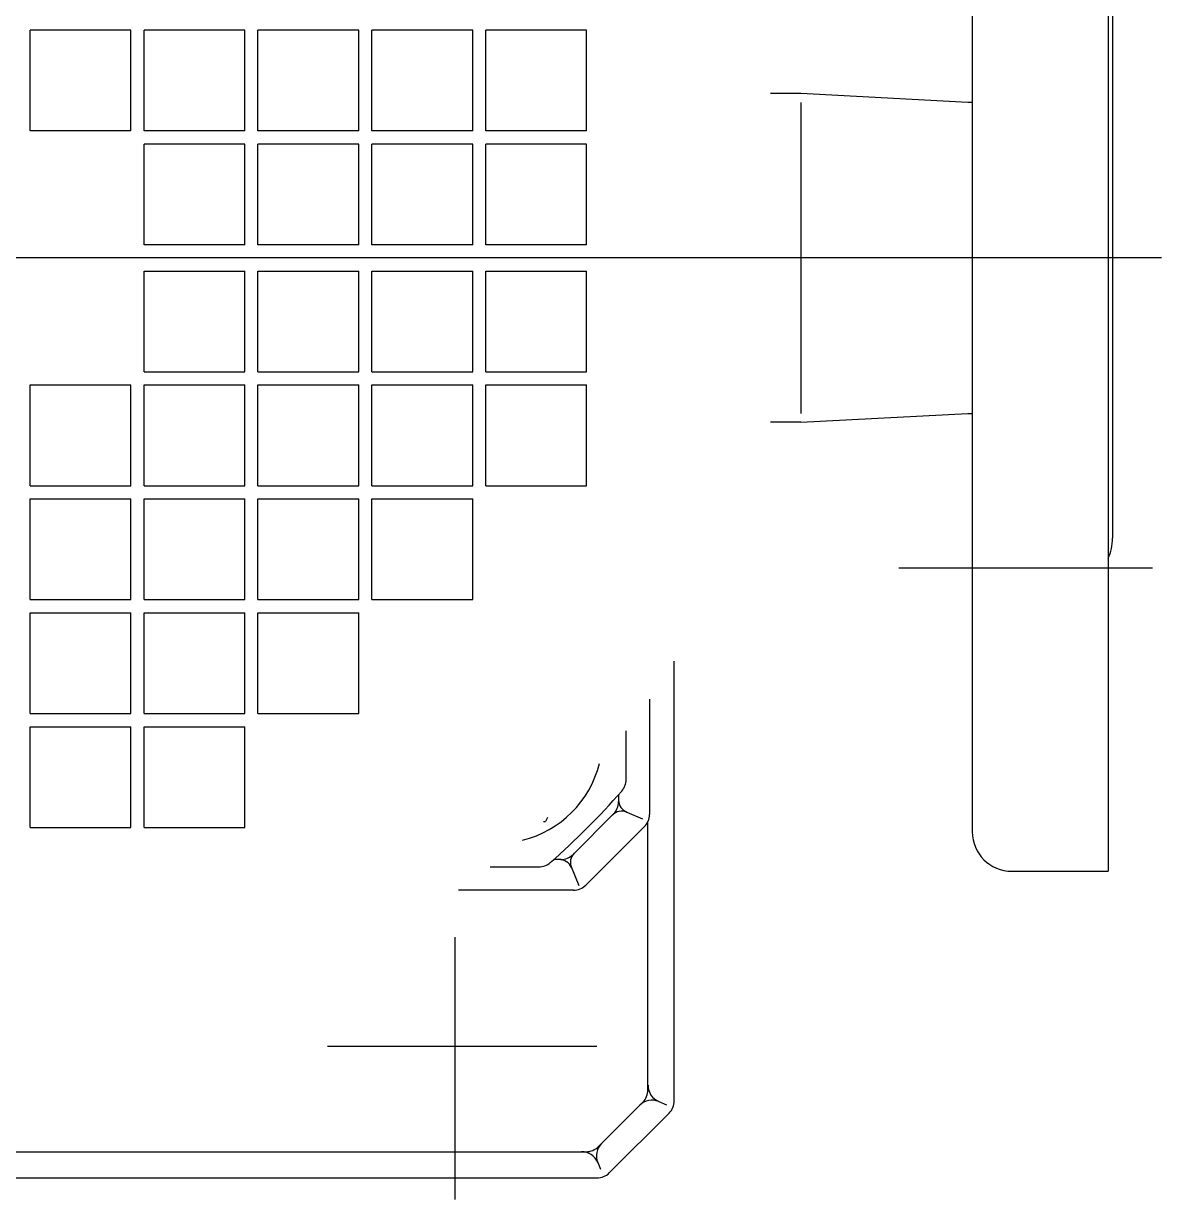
# Model space of a CAD drawing. Extents: x 226317 to 226469, y 8188101 to 8188260.
# Drawn here: x 226393.9057 to 226394.0355, y 8188236.4522 to 8188236.5864 of the extents above; entities that cross this region are included whole.
import ezdxf

# ---------------------------------------------------------------- set-up
doc = ezdxf.new("R2010")
doc.units = 0
doc.header["$LTSCALE"] = 15
doc.layers.get('0').update_dxf_attribs({"color": 250})
doc.layers.add('A-SANITARIOS', color=250, linetype='Continuous')

# ---------------------------------------------------------------- blocks, each defined once
blk = doc.blocks.new('BOMBAS-28.02.2025')
at = {"layer": 'A-SANITARIOS'}
for p, q in [((4.512367671937682, -6.279961374588311, -9.61752527069772e-07), (4.512367671937682, -6.419961190782487, -9.61752527069772e-07)), ((4.512367671937682, -6.279961374588311, -9.61752527069772e-07), (4.512367671937682, -6.419961190782487, -9.61752527069772e-07)), ((4.496867670328356, -6.284461162053049, -9.61752527069772e-07), (4.496867670328356, -6.415461375378072, -9.61752527069772e-07)), ((4.496867670328356, -6.284461162053049, -9.61752527069772e-07), (4.496867670328356, -6.415461375378072, -9.61752527069772e-07)), ((4.512867674813606, -6.317961008287966, -9.61752527069772e-07), (4.512867674813606, -6.381961558945477, -9.61752527069772e-07)), ((4.512867674813606, -6.317961008287966, -9.61752527069772e-07), (4.512867674813606, -6.381961558945477, -9.61752527069772e-07)), ((4.400866207317449, -6.32396128308028, -9.61752527069772e-07), (4.38936620822642, -6.32396128308028, -9.61752527069772e-07)), ((4.38936620822642, -6.335461284033954, -9.61752527069772e-07), (4.38936620822642, -6.32396128308028, -9.61752527069772e-07)), ((4.400866207317449, -6.32396128308028, -9.61752527069772e-07), (4.38936620822642, -6.32396128308028, -9.61752527069772e-07)), ((4.38936620822642, -6.335461284033954, -9.61752527069772e-07), (4.38936620822642, -6.32396128308028, -9.61752527069772e-07)), ((4.400866207317449, -6.335461284033954, -9.61752527069772e-07), (4.400866207317449, -6.32396128308028, -9.61752527069772e-07)), ((4.400866207317449, -6.335461284033954, -9.61752527069772e-07), (4.400866207317449, -6.32396128308028, -9.61752527069772e-07)), ((4.402366206631996, -6.335461284033954, -9.61752527069772e-07), (4.402366206631996, -6.32396128308028, -9.61752527069772e-07)), ((4.413866205723025, -6.32396128308028, -9.61752527069772e-07), (4.402366206631996, -6.32396128308028, -9.61752527069772e-07)), ((4.402366206631996, -6.335461284033954, -9.61752527069772e-07), (4.402366206631996, -6.32396128308028, -9.61752527069772e-07)), ((4.413866205723025, -6.32396128308028, -9.61752527069772e-07), (4.402366206631996, -6.32396128308028, -9.61752527069772e-07)), ((4.413866205723025, -6.335461284033954, -9.61752527069772e-07), (4.413866205723025, -6.32396128308028, -9.61752527069772e-07)), ((4.413866205723025, -6.335461284033954, -9.61752527069772e-07), (4.413866205723025, -6.32396128308028, -9.61752527069772e-07)), ((4.415366206900217, -6.335461284033954, -9.61752527069772e-07), (4.415366206900217, -6.32396128308028, -9.61752527069772e-07)), ((4.426866207853891, -6.32396128308028, -9.61752527069772e-07), (4.415366206900217, -6.32396128308028, -9.61752527069772e-07)), ((4.415366206900217, -6.335461284033954, -9.61752527069772e-07), (4.415366206900217, -6.32396128308028, -9.61752527069772e-07)), ((4.426866207853891, -6.32396128308028, -9.61752527069772e-07), (4.415366206900217, -6.32396128308028, -9.61752527069772e-07)), ((4.426866207853891, -6.335461284033954, -9.61752527069772e-07), (4.426866207853891, -6.32396128308028, -9.61752527069772e-07)), ((4.426866207853891, -6.335461284033954, -9.61752527069772e-07), (4.426866207853891, -6.32396128308028, -9.61752527069772e-07)), ((4.428366207168438, -6.335461284033954, -9.61752527069772e-07), (4.428366207168438, -6.32396128308028, -9.61752527069772e-07)), ((4.439866208122112, -6.32396128308028, -9.61752527069772e-07), (4.428366207168438, -6.32396128308028, -9.61752527069772e-07)), ((4.428366207168438, -6.335461284033954, -9.61752527069772e-07), (4.428366207168438, -6.32396128308028, -9.61752527069772e-07)), ((4.439866208122112, -6.32396128308028, -9.61752527069772e-07), (4.428366207168438, -6.32396128308028, -9.61752527069772e-07)), ((4.439866208122112, -6.335461284033954, -9.61752527069772e-07), (4.439866208122112, -6.32396128308028, -9.61752527069772e-07)), ((4.439866208122112, -6.335461284033954, -9.61752527069772e-07), (4.439866208122112, -6.32396128308028, -9.61752527069772e-07)), ((4.441366207436658, -6.335461284033954, -9.61752527069772e-07), (4.441366207436658, -6.32396128308028, -9.61752527069772e-07)), ((4.452866206527688, -6.32396128308028, -9.61752527069772e-07), (4.441366207436658, -6.32396128308028, -9.61752527069772e-07)), ((4.441366207436658, -6.335461284033954, -9.61752527069772e-07), (4.441366207436658, -6.32396128308028, -9.61752527069772e-07)), ((4.452866206527688, -6.32396128308028, -9.61752527069772e-07), (4.441366207436658, -6.32396128308028, -9.61752527069772e-07)), ((4.452866206527688, -6.335461284033954, -9.61752527069772e-07), (4.452866206527688, -6.32396128308028, -9.61752527069772e-07)), ((4.452866206527688, -6.335461284033954, -9.61752527069772e-07), (4.452866206527688, -6.32396128308028, -9.61752527069772e-07)), ((4.477286130771972, -6.331211253069341, -9.61752527069772e-07), (4.473845454514958, -6.331211253069341, -9.61752527069772e-07)), ((4.477286130771972, -6.331211253069341, -9.61752527069772e-07), (4.473845454514958, -6.331211253069341, -9.61752527069772e-07)), ((4.496367091895081, -6.332211480475962, -9.61752527069772e-07), (4.477285856963135, -6.331211472861469, -9.61752527069772e-07)), ((4.496367091895081, -6.332211480475962, -9.61752527069772e-07), (4.477285856963135, -6.331211472861469, -9.61752527069772e-07)), ((4.477287835092284, -6.332211283035576, -9.61752527069772e-07), (4.477287835092284, -6.367711252532899, -9.61752527069772e-07)), ((4.477287835092284, -6.332211283035576, -9.61752527069772e-07), (4.477287835092284, -6.367711252532899, -9.61752527069772e-07)), ((4.496867670328356, -6.332211283035576, -9.61752527069772e-07), (4.496367186889984, -6.332211283035576, -9.61752527069772e-07)), ((4.496867670328356, -6.332211283035576, -9.61752527069772e-07), (4.496367186889984, -6.332211283035576, -9.61752527069772e-07)), ((4.400866207317449, -6.335461284033954, -9.61752527069772e-07), (4.38936620822642, -6.335461284033954, -9.61752527069772e-07)), ((4.400866207317449, -6.335461284033954, -9.61752527069772e-07), (4.38936620822642, -6.335461284033954, -9.61752527069772e-07)), ((4.413866205723025, -6.335461284033954, -9.61752527069772e-07), (4.402366206631996, -6.335461284033954, -9.61752527069772e-07)), ((4.413866205723025, -6.335461284033954, -9.61752527069772e-07), (4.402366206631996, -6.335461284033954, -9.61752527069772e-07)), ((4.426866207853891, -6.335461284033954, -9.61752527069772e-07), (4.415366206900217, -6.335461284033954, -9.61752527069772e-07)), ((4.426866207853891, -6.335461284033954, -9.61752527069772e-07), (4.415366206900217, -6.335461284033954, -9.61752527069772e-07)), ((4.439866208122112, -6.335461284033954, -9.61752527069772e-07), (4.428366207168438, -6.335461284033954, -9.61752527069772e-07)), ((4.439866208122112, -6.335461284033954, -9.61752527069772e-07), (4.428366207168438, -6.335461284033954, -9.61752527069772e-07)), ((4.452866206527688, -6.335461284033954, -9.61752527069772e-07), (4.441366207436658, -6.335461284033954, -9.61752527069772e-07)), ((4.452866206527688, -6.335461284033954, -9.61752527069772e-07), (4.441366207436658, -6.335461284033954, -9.61752527069772e-07)), ((4.413866205723025, -6.336961283348501, -9.61752527069772e-07), (4.402366206631996, -6.336961283348501, -9.61752527069772e-07)), ((4.402366206631996, -6.348461284302175, -9.61752527069772e-07), (4.402366206631996, -6.336961283348501, -9.61752527069772e-07)), ((4.413866205723025, -6.336961283348501, -9.61752527069772e-07), (4.402366206631996, -6.336961283348501, -9.61752527069772e-07)), ((4.402366206631996, -6.348461284302175, -9.61752527069772e-07), (4.402366206631996, -6.336961283348501, -9.61752527069772e-07)), ((4.413866205723025, -6.348461284302175, -9.61752527069772e-07), (4.413866205723025, -6.336961283348501, -9.61752527069772e-07)), ((4.413866205723025, -6.348461284302175, -9.61752527069772e-07), (4.413866205723025, -6.336961283348501, -9.61752527069772e-07)), ((4.415366206900217, -6.348461284302175, -9.61752527069772e-07), (4.415366206900217, -6.336961283348501, -9.61752527069772e-07)), ((4.426866207853891, -6.336961283348501, -9.61752527069772e-07), (4.415366206900217, -6.336961283348501, -9.61752527069772e-07)), ((4.415366206900217, -6.348461284302175, -9.61752527069772e-07), (4.415366206900217, -6.336961283348501, -9.61752527069772e-07)), ((4.426866207853891, -6.336961283348501, -9.61752527069772e-07), (4.415366206900217, -6.336961283348501, -9.61752527069772e-07)), ((4.426866207853891, -6.348461284302175, -9.61752527069772e-07), (4.426866207853891, -6.336961283348501, -9.61752527069772e-07)), ((4.426866207853891, -6.348461284302175, -9.61752527069772e-07), (4.426866207853891, -6.336961283348501, -9.61752527069772e-07)), ((4.428366207168438, -6.348461284302175, -9.61752527069772e-07), (4.428366207168438, -6.336961283348501, -9.61752527069772e-07)), ((4.439866208122112, -6.336961283348501, -9.61752527069772e-07), (4.428366207168438, -6.336961283348501, -9.61752527069772e-07)), ((4.428366207168438, -6.348461284302175, -9.61752527069772e-07), (4.428366207168438, -6.336961283348501, -9.61752527069772e-07)), ((4.439866208122112, -6.336961283348501, -9.61752527069772e-07), (4.428366207168438, -6.336961283348501, -9.61752527069772e-07)), ((4.439866208122112, -6.348461284302175, -9.61752527069772e-07), (4.439866208122112, -6.336961283348501, -9.61752527069772e-07)), ((4.439866208122112, -6.348461284302175, -9.61752527069772e-07), (4.439866208122112, -6.336961283348501, -9.61752527069772e-07)), ((4.441366207436658, -6.348461284302175, -9.61752527069772e-07), (4.441366207436658, -6.336961283348501, -9.61752527069772e-07)), ((4.452866206527688, -6.336961283348501, -9.61752527069772e-07), (4.441366207436658, -6.336961283348501, -9.61752527069772e-07)), ((4.441366207436658, -6.348461284302175, -9.61752527069772e-07), (4.441366207436658, -6.336961283348501, -9.61752527069772e-07)), ((4.452866206527688, -6.336961283348501, -9.61752527069772e-07), (4.441366207436658, -6.336961283348501, -9.61752527069772e-07)), ((4.452866206527688, -6.348461284302175, -9.61752527069772e-07), (4.452866206527688, -6.336961283348501, -9.61752527069772e-07)), ((4.452866206527688, -6.348461284302175, -9.61752527069772e-07), (4.452866206527688, -6.336961283348501, -9.61752527069772e-07)), ((4.413866205723025, -6.348461284302175, -9.61752527069772e-07), (4.402366206631996, -6.348461284302175, -9.61752527069772e-07)), ((4.413866205723025, -6.348461284302175, -9.61752527069772e-07), (4.402366206631996, -6.348461284302175, -9.61752527069772e-07)), ((4.426866207853891, -6.348461284302175, -9.61752527069772e-07), (4.415366206900217, -6.348461284302175, -9.61752527069772e-07)), ((4.426866207853891, -6.348461284302175, -9.61752527069772e-07), (4.415366206900217, -6.348461284302175, -9.61752527069772e-07)), ((4.439866208122112, -6.348461284302175, -9.61752527069772e-07), (4.428366207168438, -6.348461284302175, -9.61752527069772e-07)), ((4.439866208122112, -6.348461284302175, -9.61752527069772e-07), (4.428366207168438, -6.348461284302175, -9.61752527069772e-07)), ((4.452866206527688, -6.348461284302175, -9.61752527069772e-07), (4.441366207436658, -6.348461284302175, -9.61752527069772e-07)), ((4.452866206527688, -6.348461284302175, -9.61752527069772e-07), (4.441366207436658, -6.348461284302175, -9.61752527069772e-07)), ((4.518448971793987, -6.349961283616722, -9.61752527069772e-07), (4.257569332257845, -6.349961283616722, -9.61752527069772e-07)), ((4.518448971793987, -6.349961283616722, -9.61752527069772e-07), (4.257569332257845, -6.349961283616722, -9.61752527069772e-07)), ((4.402366206631996, -6.362961283884943, -9.61752527069772e-07), (4.402366206631996, -6.351461282931268, -9.61752527069772e-07)), ((4.402366206631996, -6.351461282931268, -9.61752527069772e-07), (4.413866205723025, -6.351461282931268, -9.61752527069772e-07)), ((4.402366206631996, -6.362961283884943, -9.61752527069772e-07), (4.402366206631996, -6.351461282931268, -9.61752527069772e-07)), ((4.402366206631996, -6.351461282931268, -9.61752527069772e-07), (4.413866205723025, -6.351461282931268, -9.61752527069772e-07)), ((4.413866205723025, -6.362961283884943, -9.61752527069772e-07), (4.413866205723025, -6.351461282931268, -9.61752527069772e-07)), ((4.413866205723025, -6.362961283884943, -9.61752527069772e-07), (4.413866205723025, -6.351461282931268, -9.61752527069772e-07)), ((4.415366206900217, -6.362961283884943, -9.61752527069772e-07), (4.415366206900217, -6.351461282931268, -9.61752527069772e-07)), ((4.415366206900217, -6.351461282931268, -9.61752527069772e-07), (4.426866207853891, -6.351461282931268, -9.61752527069772e-07)), ((4.415366206900217, -6.362961283884943, -9.61752527069772e-07), (4.415366206900217, -6.351461282931268, -9.61752527069772e-07)), ((4.415366206900217, -6.351461282931268, -9.61752527069772e-07), (4.426866207853891, -6.351461282931268, -9.61752527069772e-07)), ((4.426866207853891, -6.362961283884943, -9.61752527069772e-07), (4.426866207853891, -6.351461282931268, -9.61752527069772e-07)), ((4.426866207853891, -6.362961283884943, -9.61752527069772e-07), (4.426866207853891, -6.351461282931268, -9.61752527069772e-07)), ((4.428366207168438, -6.362961283884943, -9.61752527069772e-07), (4.428366207168438, -6.351461282931268, -9.61752527069772e-07)), ((4.428366207168438, -6.351461282931268, -9.61752527069772e-07), (4.439866208122112, -6.351461282931268, -9.61752527069772e-07)), ((4.428366207168438, -6.362961283884943, -9.61752527069772e-07), (4.428366207168438, -6.351461282931268, -9.61752527069772e-07)), ((4.428366207168438, -6.351461282931268, -9.61752527069772e-07), (4.439866208122112, -6.351461282931268, -9.61752527069772e-07)), ((4.439866208122112, -6.362961283884943, -9.61752527069772e-07), (4.439866208122112, -6.351461282931268, -9.61752527069772e-07)), ((4.439866208122112, -6.362961283884943, -9.61752527069772e-07), (4.439866208122112, -6.351461282931268, -9.61752527069772e-07)), ((4.441366207436658, -6.351461282931268, -9.61752527069772e-07), (4.452866206527688, -6.351461282931268, -9.61752527069772e-07)), ((4.441366207436658, -6.362961283884943, -9.61752527069772e-07), (4.441366207436658, -6.351461282931268, -9.61752527069772e-07)), ((4.441366207436658, -6.351461282931268, -9.61752527069772e-07), (4.452866206527688, -6.351461282931268, -9.61752527069772e-07)), ((4.441366207436658, -6.362961283884943, -9.61752527069772e-07), (4.441366207436658, -6.351461282931268, -9.61752527069772e-07)), ((4.452866206527688, -6.362961283884943, -9.61752527069772e-07), (4.452866206527688, -6.351461282931268, -9.61752527069772e-07)), ((4.452866206527688, -6.362961283884943, -9.61752527069772e-07), (4.452866206527688, -6.351461282931268, -9.61752527069772e-07)), ((4.402366206631996, -6.362961283884943, -9.61752527069772e-07), (4.413866205723025, -6.362961283884943, -9.61752527069772e-07)), ((4.402366206631996, -6.362961283884943, -9.61752527069772e-07), (4.413866205723025, -6.362961283884943, -9.61752527069772e-07)), ((4.415366206900217, -6.362961283884943, -9.61752527069772e-07), (4.426866207853891, -6.362961283884943, -9.61752527069772e-07)), ((4.415366206900217, -6.362961283884943, -9.61752527069772e-07), (4.426866207853891, -6.362961283884943, -9.61752527069772e-07)), ((4.428366207168438, -6.362961283884943, -9.61752527069772e-07), (4.439866208122112, -6.362961283884943, -9.61752527069772e-07)), ((4.428366207168438, -6.362961283884943, -9.61752527069772e-07), (4.439866208122112, -6.362961283884943, -9.61752527069772e-07)), ((4.441366207436658, -6.362961283884943, -9.61752527069772e-07), (4.452866206527688, -6.362961283884943, -9.61752527069772e-07)), ((4.441366207436658, -6.362961283884943, -9.61752527069772e-07), (4.452866206527688, -6.362961283884943, -9.61752527069772e-07)), ((4.38936620822642, -6.375961284153163, -9.61752527069772e-07), (4.38936620822642, -6.364461283199489, -9.61752527069772e-07)), ((4.38936620822642, -6.364461283199489, -9.61752527069772e-07), (4.400866207317449, -6.364461283199489, -9.61752527069772e-07)), ((4.38936620822642, -6.375961284153163, -9.61752527069772e-07), (4.38936620822642, -6.364461283199489, -9.61752527069772e-07)), ((4.38936620822642, -6.364461283199489, -9.61752527069772e-07), (4.400866207317449, -6.364461283199489, -9.61752527069772e-07)), ((4.400866207317449, -6.375961284153163, -9.61752527069772e-07), (4.400866207317449, -6.364461283199489, -9.61752527069772e-07)), ((4.400866207317449, -6.375961284153163, -9.61752527069772e-07), (4.400866207317449, -6.364461283199489, -9.61752527069772e-07)), ((4.402366206631996, -6.364461283199489, -9.61752527069772e-07), (4.413866205723025, -6.364461283199489, -9.61752527069772e-07)), ((4.402366206631996, -6.375961284153163, -9.61752527069772e-07), (4.402366206631996, -6.364461283199489, -9.61752527069772e-07)), ((4.402366206631996, -6.364461283199489, -9.61752527069772e-07), (4.413866205723025, -6.364461283199489, -9.61752527069772e-07)), ((4.402366206631996, -6.375961284153163, -9.61752527069772e-07), (4.402366206631996, -6.364461283199489, -9.61752527069772e-07)), ((4.413866205723025, -6.375961284153163, -9.61752527069772e-07), (4.413866205723025, -6.364461283199489, -9.61752527069772e-07)), ((4.413866205723025, -6.375961284153163, -9.61752527069772e-07), (4.413866205723025, -6.364461283199489, -9.61752527069772e-07)), ((4.415366206900217, -6.364461283199489, -9.61752527069772e-07), (4.426866207853891, -6.364461283199489, -9.61752527069772e-07)), ((4.415366206900217, -6.375961284153163, -9.61752527069772e-07), (4.415366206900217, -6.364461283199489, -9.61752527069772e-07)), ((4.415366206900217, -6.364461283199489, -9.61752527069772e-07), (4.426866207853891, -6.364461283199489, -9.61752527069772e-07)), ((4.415366206900217, -6.375961284153163, -9.61752527069772e-07), (4.415366206900217, -6.364461283199489, -9.61752527069772e-07)), ((4.426866207853891, -6.375961284153163, -9.61752527069772e-07), (4.426866207853891, -6.364461283199489, -9.61752527069772e-07)), ((4.426866207853891, -6.375961284153163, -9.61752527069772e-07), (4.426866207853891, -6.364461283199489, -9.61752527069772e-07)), ((4.428366207168438, -6.364461283199489, -9.61752527069772e-07), (4.439866208122112, -6.364461283199489, -9.61752527069772e-07)), ((4.428366207168438, -6.375961284153163, -9.61752527069772e-07), (4.428366207168438, -6.364461283199489, -9.61752527069772e-07)), ((4.428366207168438, -6.364461283199489, -9.61752527069772e-07), (4.439866208122112, -6.364461283199489, -9.61752527069772e-07)), ((4.428366207168438, -6.375961284153163, -9.61752527069772e-07), (4.428366207168438, -6.364461283199489, -9.61752527069772e-07)), ((4.439866208122112, -6.375961284153163, -9.61752527069772e-07), (4.439866208122112, -6.364461283199489, -9.61752527069772e-07)), ((4.439866208122112, -6.375961284153163, -9.61752527069772e-07), (4.439866208122112, -6.364461283199489, -9.61752527069772e-07)), ((4.441366207436658, -6.364461283199489, -9.61752527069772e-07), (4.452866206527688, -6.364461283199489, -9.61752527069772e-07)), ((4.441366207436658, -6.375961284153163, -9.61752527069772e-07), (4.441366207436658, -6.364461283199489, -9.61752527069772e-07)), ((4.441366207436658, -6.364461283199489, -9.61752527069772e-07), (4.452866206527688, -6.364461283199489, -9.61752527069772e-07)), ((4.441366207436658, -6.375961284153163, -9.61752527069772e-07), (4.441366207436658, -6.364461283199489, -9.61752527069772e-07)), ((4.452866206527688, -6.375961284153163, -9.61752527069772e-07), (4.452866206527688, -6.364461283199489, -9.61752527069772e-07)), ((4.452866206527688, -6.375961284153163, -9.61752527069772e-07), (4.452866206527688, -6.364461283199489, -9.61752527069772e-07)), ((4.477289481670596, -6.368711085058749, -9.61752527069772e-07), (4.496368772001006, -6.367711181752384, -9.61752527069772e-07)), ((4.477289481670596, -6.368711085058749, -9.61752527069772e-07), (4.496368772001006, -6.367711181752384, -9.61752527069772e-07)), ((4.496367186889984, -6.367711252532899, -9.61752527069772e-07), (4.496867670328356, -6.367711252532899, -9.61752527069772e-07)), ((4.496367186889984, -6.367711252532899, -9.61752527069772e-07), (4.496867670328356, -6.367711252532899, -9.61752527069772e-07)), ((4.477288082824089, -6.3687111614272, -9.61752527069772e-07), (4.473845454514958, -6.3687111614272, -9.61752527069772e-07)), ((4.477288082824089, -6.3687111614272, -9.61752527069772e-07), (4.473845454514958, -6.3687111614272, -9.61752527069772e-07)), ((4.38936620822642, -6.375961284153163, -9.61752527069772e-07), (4.400866207317449, -6.375961284153163, -9.61752527069772e-07)), ((4.38936620822642, -6.375961284153163, -9.61752527069772e-07), (4.400866207317449, -6.375961284153163, -9.61752527069772e-07)), ((4.402366206631996, -6.375961284153163, -9.61752527069772e-07), (4.413866205723025, -6.375961284153163, -9.61752527069772e-07)), ((4.402366206631996, -6.375961284153163, -9.61752527069772e-07), (4.413866205723025, -6.375961284153163, -9.61752527069772e-07)), ((4.415366206900217, -6.375961284153163, -9.61752527069772e-07), (4.426866207853891, -6.375961284153163, -9.61752527069772e-07)), ((4.415366206900217, -6.375961284153163, -9.61752527069772e-07), (4.426866207853891, -6.375961284153163, -9.61752527069772e-07)), ((4.428366207168438, -6.375961284153163, -9.61752527069772e-07), (4.439866208122112, -6.375961284153163, -9.61752527069772e-07)), ((4.428366207168438, -6.375961284153163, -9.61752527069772e-07), (4.439866208122112, -6.375961284153163, -9.61752527069772e-07)), ((4.441366207436658, -6.375961284153163, -9.61752527069772e-07), (4.452866206527688, -6.375961284153163, -9.61752527069772e-07)), ((4.441366207436658, -6.375961284153163, -9.61752527069772e-07), (4.452866206527688, -6.375961284153163, -9.61752527069772e-07)), ((4.38936620822642, -6.37746128346771, -9.61752527069772e-07), (4.400866207317449, -6.37746128346771, -9.61752527069772e-07)), ((4.38936620822642, -6.388961282558739, -9.61752527069772e-07), (4.38936620822642, -6.37746128346771, -9.61752527069772e-07)), ((4.38936620822642, -6.37746128346771, -9.61752527069772e-07), (4.400866207317449, -6.37746128346771, -9.61752527069772e-07)), ((4.38936620822642, -6.388961282558739, -9.61752527069772e-07), (4.38936620822642, -6.37746128346771, -9.61752527069772e-07)), ((4.400866207317449, -6.388961282558739, -9.61752527069772e-07), (4.400866207317449, -6.37746128346771, -9.61752527069772e-07)), ((4.400866207317449, -6.388961282558739, -9.61752527069772e-07), (4.400866207317449, -6.37746128346771, -9.61752527069772e-07)), ((4.402366206631996, -6.37746128346771, -9.61752527069772e-07), (4.413866205723025, -6.37746128346771, -9.61752527069772e-07)), ((4.402366206631996, -6.388961282558739, -9.61752527069772e-07), (4.402366206631996, -6.37746128346771, -9.61752527069772e-07)), ((4.402366206631996, -6.37746128346771, -9.61752527069772e-07), (4.413866205723025, -6.37746128346771, -9.61752527069772e-07)), ((4.402366206631996, -6.388961282558739, -9.61752527069772e-07), (4.402366206631996, -6.37746128346771, -9.61752527069772e-07)), ((4.413866205723025, -6.388961282558739, -9.61752527069772e-07), (4.413866205723025, -6.37746128346771, -9.61752527069772e-07)), ((4.413866205723025, -6.388961282558739, -9.61752527069772e-07), (4.413866205723025, -6.37746128346771, -9.61752527069772e-07)), ((4.415366206900217, -6.37746128346771, -9.61752527069772e-07), (4.426866207853891, -6.37746128346771, -9.61752527069772e-07)), ((4.415366206900217, -6.388961282558739, -9.61752527069772e-07), (4.415366206900217, -6.37746128346771, -9.61752527069772e-07)), ((4.415366206900217, -6.37746128346771, -9.61752527069772e-07), (4.426866207853891, -6.37746128346771, -9.61752527069772e-07)), ((4.415366206900217, -6.388961282558739, -9.61752527069772e-07), (4.415366206900217, -6.37746128346771, -9.61752527069772e-07)), ((4.426866207853891, -6.388961282558739, -9.61752527069772e-07), (4.426866207853891, -6.37746128346771, -9.61752527069772e-07)), ((4.426866207853891, -6.388961282558739, -9.61752527069772e-07), (4.426866207853891, -6.37746128346771, -9.61752527069772e-07)), ((4.428366207168438, -6.37746128346771, -9.61752527069772e-07), (4.439866208122112, -6.37746128346771, -9.61752527069772e-07)), ((4.428366207168438, -6.388961282558739, -9.61752527069772e-07), (4.428366207168438, -6.37746128346771, -9.61752527069772e-07)), ((4.428366207168438, -6.37746128346771, -9.61752527069772e-07), (4.439866208122112, -6.37746128346771, -9.61752527069772e-07)), ((4.428366207168438, -6.388961282558739, -9.61752527069772e-07), (4.428366207168438, -6.37746128346771, -9.61752527069772e-07)), ((4.439866208122112, -6.388961282558739, -9.61752527069772e-07), (4.439866208122112, -6.37746128346771, -9.61752527069772e-07)), ((4.439866208122112, -6.388961282558739, -9.61752527069772e-07), (4.439866208122112, -6.37746128346771, -9.61752527069772e-07)), ((4.488499994040467, -6.385318645276129, -9.61752527069772e-07), (4.517415034235455, -6.385318645276129, -9.61752527069772e-07)), ((4.488499994040467, -6.385318645276129, -9.61752527069772e-07), (4.517415034235455, -6.385318645276129, -9.61752527069772e-07)), ((4.38936620822642, -6.388961282558739, -9.61752527069772e-07), (4.400866207317449, -6.388961282558739, -9.61752527069772e-07)), ((4.38936620822642, -6.388961282558739, -9.61752527069772e-07), (4.400866207317449, -6.388961282558739, -9.61752527069772e-07)), ((4.402366206631996, -6.388961282558739, -9.61752527069772e-07), (4.413866205723025, -6.388961282558739, -9.61752527069772e-07)), ((4.402366206631996, -6.388961282558739, -9.61752527069772e-07), (4.413866205723025, -6.388961282558739, -9.61752527069772e-07)), ((4.415366206900217, -6.388961282558739, -9.61752527069772e-07), (4.426866207853891, -6.388961282558739, -9.61752527069772e-07)), ((4.415366206900217, -6.388961282558739, -9.61752527069772e-07), (4.426866207853891, -6.388961282558739, -9.61752527069772e-07)), ((4.428366207168438, -6.388961282558739, -9.61752527069772e-07), (4.439866208122112, -6.388961282558739, -9.61752527069772e-07)), ((4.428366207168438, -6.388961282558739, -9.61752527069772e-07), (4.439866208122112, -6.388961282558739, -9.61752527069772e-07)), ((4.38936620822642, -6.390461283735931, -9.61752527069772e-07), (4.400866207317449, -6.390461283735931, -9.61752527069772e-07)), ((4.38936620822642, -6.40196128282696, -9.61752527069772e-07), (4.38936620822642, -6.390461283735931, -9.61752527069772e-07)), ((4.38936620822642, -6.390461283735931, -9.61752527069772e-07), (4.400866207317449, -6.390461283735931, -9.61752527069772e-07)), ((4.38936620822642, -6.40196128282696, -9.61752527069772e-07), (4.38936620822642, -6.390461283735931, -9.61752527069772e-07)), ((4.400866207317449, -6.40196128282696, -9.61752527069772e-07), (4.400866207317449, -6.390461283735931, -9.61752527069772e-07)), ((4.400866207317449, -6.40196128282696, -9.61752527069772e-07), (4.400866207317449, -6.390461283735931, -9.61752527069772e-07)), ((4.402366206631996, -6.390461283735931, -9.61752527069772e-07), (4.413866205723025, -6.390461283735931, -9.61752527069772e-07)), ((4.402366206631996, -6.40196128282696, -9.61752527069772e-07), (4.402366206631996, -6.390461283735931, -9.61752527069772e-07)), ((4.402366206631996, -6.390461283735931, -9.61752527069772e-07), (4.413866205723025, -6.390461283735931, -9.61752527069772e-07)), ((4.402366206631996, -6.40196128282696, -9.61752527069772e-07), (4.402366206631996, -6.390461283735931, -9.61752527069772e-07)), ((4.413866205723025, -6.40196128282696, -9.61752527069772e-07), (4.413866205723025, -6.390461283735931, -9.61752527069772e-07)), ((4.413866205723025, -6.40196128282696, -9.61752527069772e-07), (4.413866205723025, -6.390461283735931, -9.61752527069772e-07)), ((4.415366206900217, -6.390461283735931, -9.61752527069772e-07), (4.426866207853891, -6.390461283735931, -9.61752527069772e-07)), ((4.415366206900217, -6.40196128282696, -9.61752527069772e-07), (4.415366206900217, -6.390461283735931, -9.61752527069772e-07)), ((4.415366206900217, -6.390461283735931, -9.61752527069772e-07), (4.426866207853891, -6.390461283735931, -9.61752527069772e-07)), ((4.415366206900217, -6.40196128282696, -9.61752527069772e-07), (4.415366206900217, -6.390461283735931, -9.61752527069772e-07)), ((4.426866207853891, -6.40196128282696, -9.61752527069772e-07), (4.426866207853891, -6.390461283735931, -9.61752527069772e-07)), ((4.426866207853891, -6.40196128282696, -9.61752527069772e-07), (4.426866207853891, -6.390461283735931, -9.61752527069772e-07)), ((4.462864742265083, -6.446163936518133, -9.61752527069772e-07), (4.462864742265083, -6.395996288396418, -9.61752527069772e-07)), ((4.462864742265083, -6.446163936518133, -9.61752527069772e-07), (4.462864742265083, -6.395996288396418, -9.61752527069772e-07)), ((4.460029539302923, -6.40032450389117, -9.61752527069772e-07), (4.460029539302923, -6.413460061885417, -9.61752527069772e-07)), ((4.460029539302923, -6.40032450389117, -9.61752527069772e-07), (4.460029539302923, -6.413460061885417, -9.61752527069772e-07)), ((4.38936620822642, -6.40196128282696, -9.61752527069772e-07), (4.400866207317449, -6.40196128282696, -9.61752527069772e-07)), ((4.38936620822642, -6.40196128282696, -9.61752527069772e-07), (4.400866207317449, -6.40196128282696, -9.61752527069772e-07)), ((4.402366206631996, -6.40196128282696, -9.61752527069772e-07), (4.413866205723025, -6.40196128282696, -9.61752527069772e-07)), ((4.402366206631996, -6.40196128282696, -9.61752527069772e-07), (4.413866205723025, -6.40196128282696, -9.61752527069772e-07)), ((4.415366206900217, -6.40196128282696, -9.61752527069772e-07), (4.426866207853891, -6.40196128282696, -9.61752527069772e-07)), ((4.415366206900217, -6.40196128282696, -9.61752527069772e-07), (4.426866207853891, -6.40196128282696, -9.61752527069772e-07)), ((4.38936620822642, -6.403461284004152, -9.61752527069772e-07), (4.400866207317449, -6.403461284004152, -9.61752527069772e-07)), ((4.38936620822642, -6.414961283095181, -9.61752527069772e-07), (4.38936620822642, -6.403461284004152, -9.61752527069772e-07)), ((4.38936620822642, -6.403461284004152, -9.61752527069772e-07), (4.400866207317449, -6.403461284004152, -9.61752527069772e-07)), ((4.38936620822642, -6.414961283095181, -9.61752527069772e-07), (4.38936620822642, -6.403461284004152, -9.61752527069772e-07)), ((4.400866207317449, -6.414961283095181, -9.61752527069772e-07), (4.400866207317449, -6.403461284004152, -9.61752527069772e-07)), ((4.400866207317449, -6.414961283095181, -9.61752527069772e-07), (4.400866207317449, -6.403461284004152, -9.61752527069772e-07)), ((4.402366206631996, -6.403461284004152, -9.61752527069772e-07), (4.413866205723025, -6.403461284004152, -9.61752527069772e-07)), ((4.402366206631996, -6.414961283095181, -9.61752527069772e-07), (4.402366206631996, -6.403461284004152, -9.61752527069772e-07)), ((4.402366206631996, -6.403461284004152, -9.61752527069772e-07), (4.413866205723025, -6.403461284004152, -9.61752527069772e-07)), ((4.402366206631996, -6.414961283095181, -9.61752527069772e-07), (4.402366206631996, -6.403461284004152, -9.61752527069772e-07)), ((4.413866205723025, -6.414961283095181, -9.61752527069772e-07), (4.413866205723025, -6.403461284004152, -9.61752527069772e-07)), ((4.413866205723025, -6.414961283095181, -9.61752527069772e-07), (4.413866205723025, -6.403461284004152, -9.61752527069772e-07)), ((4.457367914379574, -6.409490245394409, -9.61752527069772e-07), (4.457367914379574, -6.40393824223429, -9.61752527069772e-07)), ((4.457367914379574, -6.409490245394409, -9.61752527069772e-07), (4.457367914379574, -6.40393824223429, -9.61752527069772e-07)), ((4.45651611185167, -6.411210154183209, -9.61752527069772e-07), (4.45651611185167, -6.412004618905485, -9.61752527069772e-07)), ((4.45651611185167, -6.411210154183209, -9.61752527069772e-07), (4.45651611185167, -6.412004618905485, -9.61752527069772e-07)), ((4.451323332847096, -6.418025498278439, -9.61752527069772e-07), (4.455929887131788, -6.413418945856392, -9.61752527069772e-07)), ((4.451323332847096, -6.418025498278439, -9.61752527069772e-07), (4.455929887131788, -6.413418945856392, -9.61752527069772e-07)), ((4.457441602484323, -6.413216614164412, -9.61752527069772e-07), (4.459245371283032, -6.413963763974607, -9.61752527069772e-07)), ((4.457441602484323, -6.413216614164412, -9.61752527069772e-07), (4.459245371283032, -6.413963763974607, -9.61752527069772e-07)), ((4.447943600476719, -6.414262858219445, -9.61752527069772e-07), (4.448152823955752, -6.414262858219445, -9.61752527069772e-07)), ((4.447943600476719, -6.414262858219445, -9.61752527069772e-07), (4.448152823955752, -6.414262858219445, -9.61752527069772e-07)), ((4.448401148081757, -6.413832494057715, -9.61752527069772e-07), (4.44815273268614, -6.414262759499252, -9.61752527069772e-07)), ((4.448401148081757, -6.413832494057715, -9.61752527069772e-07), (4.44815273268614, -6.414262759499252, -9.61752527069772e-07)), ((4.459864741773345, -6.444890298880637, -9.61752527069772e-07), (4.459864741773345, -6.414289346896112, -9.61752527069772e-07)), ((4.459864741773345, -6.444890298880637, -9.61752527069772e-07), (4.459864741773345, -6.414289346896112, -9.61752527069772e-07)), ((4.38936620822642, -6.414961283095181, -9.61752527069772e-07), (4.400866207317449, -6.414961283095181, -9.61752527069772e-07)), ((4.38936620822642, -6.414961283095181, -9.61752527069772e-07), (4.400866207317449, -6.414961283095181, -9.61752527069772e-07)), ((4.402366206631996, -6.414961283095181, -9.61752527069772e-07), (4.413866205723025, -6.414961283095181, -9.61752527069772e-07)), ((4.402366206631996, -6.414961283095181, -9.61752527069772e-07), (4.413866205723025, -6.414961283095181, -9.61752527069772e-07)), ((4.452778718085028, -6.421539020724595, -9.61752527069772e-07), (4.459443407715298, -6.41487433295697, -9.61752527069772e-07)), ((4.452778718085028, -6.421539020724595, -9.61752527069772e-07), (4.459443407715298, -6.41487433295697, -9.61752527069772e-07)), ((4.449908933253027, -6.41861127782613, -9.61752527069772e-07), (4.449114742339589, -6.41861127782613, -9.61752527069772e-07)), ((4.449908933253027, -6.41861127782613, -9.61752527069772e-07), (4.449114742339589, -6.41861127782613, -9.61752527069772e-07)), ((4.441845695138909, -6.419460947625339, -9.61752527069772e-07), (4.447397214011289, -6.419460947625339, -9.61752527069772e-07)), ((4.441845695138909, -6.419460947625339, -9.61752527069772e-07), (4.447397214011289, -6.419460947625339, -9.61752527069772e-07)), ((4.451121567399241, -6.419537025503814, -9.61752527069772e-07), (4.451965051353909, -6.421573345549405, -9.61752527069772e-07)), ((4.451121567399241, -6.419537025503814, -9.61752527069772e-07), (4.451965051353909, -6.421573345549405, -9.61752527069772e-07)), ((4.501367671997286, -6.419961190782487, -9.61752527069772e-07), (4.512367671937682, -6.419961190782487, -9.61752527069772e-07)), ((4.501367671997286, -6.419961190782487, -9.61752527069772e-07), (4.512367671937682, -6.419961190782487, -9.61752527069772e-07)), ((4.451364499167539, -6.422124796546996, -9.61752527069772e-07), (4.438229246647097, -6.422124796546996, -9.61752527069772e-07)), ((4.451364499167539, -6.422124796546996, -9.61752527069772e-07), (4.438229246647097, -6.422124796546996, -9.61752527069772e-07)), ((4.437866207794286, -6.457412668503821, -9.61752527069772e-07), (4.437866207794286, -6.427487940527499, -9.61752527069772e-07)), ((4.437866207794286, -6.457412668503821, -9.61752527069772e-07), (4.437866207794286, -6.427487940527499, -9.61752527069772e-07)), ((4.454037838266231, -6.439961192198098, -9.61752527069772e-07), (4.423281001509167, -6.439961192198098, -9.61752527069772e-07)), ((4.454037838266231, -6.439961192198098, -9.61752527069772e-07), (4.423281001509167, -6.439961192198098, -9.61752527069772e-07)), ((4.454208070994355, -6.451375150121748, -9.61752527069772e-07), (4.459278902621008, -6.446304452605546, -9.61752527069772e-07)), ((4.454208070994355, -6.451375150121748, -9.61752527069772e-07), (4.459278902621008, -6.446304452605546, -9.61752527069772e-07)), ((4.461099828244187, -6.446229890920222, -9.61752527069772e-07), (4.461975655169226, -6.446592678315938, -9.61752527069772e-07)), ((4.461099828244187, -6.446229890920222, -9.61752527069772e-07), (4.461975655169226, -6.446592678315938, -9.61752527069772e-07)), ((4.455450822249986, -6.454375020228326, -9.61752527069772e-07), (4.462279426516034, -6.447546589188278, -9.61752527069772e-07)), ((4.455450822249986, -6.454375020228326, -9.61752527069772e-07), (4.462279426516034, -6.447546589188278, -9.61752527069772e-07)), ((4.322937498451211, -6.451961177401245, -9.61752527069772e-07), (4.452794187352993, -6.451961177401245, -9.61752527069772e-07)), ((4.322937498451211, -6.451961177401245, -9.61752527069772e-07), (4.452794187352993, -6.451961177401245, -9.61752527069772e-07)), ((4.454135422245599, -6.453195431269705, -9.61752527069772e-07), (4.454453791142441, -6.453964010812342, -9.61752527069772e-07)), ((4.454135422245599, -6.453195431269705, -9.61752527069772e-07), (4.454453791142441, -6.453964010812342, -9.61752527069772e-07)), ((4.321694817976095, -6.454961176030338, -9.61752527069772e-07), (4.454037350253202, -6.454961176030338, -9.61752527069772e-07)), ((4.321694817976095, -6.454961176030338, -9.61752527069772e-07), (4.454037350253202, -6.454961176030338, -9.61752527069772e-07))]:
    blk.add_line(p, q, dxfattribs=at)
for centre, radius, start, end in [((4.507366207079031, -6.381961558945477, -9.61752527069772e-07), 0.005499992, 335.4168509514595, 0), ((4.507366207079031, -6.381961558945477, -9.61752527069772e-07), 0.005499992, 335.4168509514595, 0), ((4.442667723284103, -6.404762889258564, -9.61752527069772e-07), 0.012, 283.9534589096762, 346.0464269656006), ((4.442667723284103, -6.404762889258564, -9.61752527069772e-07), 0.012, 283.9534589096762, 346.0464269656006), ((4.455367914051749, -6.409490245394409, -9.61752527069772e-07), 0.002, 318.5903901727649, 0), ((4.455367914051749, -6.409490245394409, -9.61752527069772e-07), 0.002, 318.5903901727649, 0), ((4.387867916957475, -6.349961283616722, -9.61752527069772e-07), 0.092, 311.4096178364742, 318.5903730287303), ((4.387867916957475, -6.349961283616722, -9.61752527069772e-07), 0.092, 311.4096178364742, 318.5903730287303), ((4.45451562164817, -6.412004710175097, -9.61752527069772e-07), 0.002, 315.0003367930545, 0), ((4.45451562164817, -6.412004710175097, -9.61752527069772e-07), 0.002, 315.0003367930545, 0), ((4.458015623153187, -6.411830850876868, -9.61752527069772e-07), 0.0015, 179.9998719339531, 247.5004460277893), ((4.458015623153187, -6.411830850876868, -9.61752527069772e-07), 0.0015, 179.9998719339531, 247.5004460277893), ((4.456867673085071, -6.414602489210665, -9.61752527069772e-07), 0.0015, 67.49953602518264, 134.9993448965877), ((4.456867673085071, -6.414602489210665, -9.61752527069772e-07), 0.0015, 67.49953602518264, 134.9993448965877), ((4.458029050962068, -6.413460061885417, -9.61752527069772e-07), 0.002, 315.0000500323945, 0), ((4.458029050962068, -6.413460061885417, -9.61752527069772e-07), 0.002, 315.0000500323945, 0), ((4.501366207958199, -6.415461375378072, -9.61752527069772e-07), 0.004499994, 180.0000360719366, 270.0000179292466), ((4.501366207958199, -6.415461375378072, -9.61752527069772e-07), 0.004499994, 180.0000360719366, 270.0000179292466), ((4.449735101894476, -6.420111277140677, -9.61752527069772e-07), 0.0015, 22.50022787124751, 89.99981793276994), ((4.449735101894476, -6.420111277140677, -9.61752527069772e-07), 0.0015, 22.50022787124751, 89.99981793276994), ((4.449908933253027, -6.416611277498305, -9.61752527069772e-07), 0.002, 270.0003999929532, 315.0002818567023), ((4.449908933253027, -6.416611277498305, -9.61752527069772e-07), 0.002, 270.0003999929532, 315.0002818567023), ((4.452506835223176, -6.418963220901787, -9.61752527069772e-07), 0.0015, 134.9998538269257, 202.5003729583103), ((4.452506835223176, -6.418963220901787, -9.61752527069772e-07), 0.0015, 134.9998538269257, 202.5003729583103), ((4.447397214011289, -6.417460947297513, -9.61752527069772e-07), 0.002, 269.9999769481116, 311.4096008093125), ((4.447397214011289, -6.417460947297513, -9.61752527069772e-07), 0.002, 269.9999769481116, 311.4096008093125), ((4.451364499167539, -6.42012479621917, -9.61752527069772e-07), 0.002, 270.0003999929532, 315.0002649528466), ((4.451364499167539, -6.42012479621917, -9.61752527069772e-07), 0.002, 270.0003999929532, 315.0002649528466), ((4.45786449930165, -6.444890345446765, -9.61752527069772e-07), 0.002, 314.9995269160709, 0), ((4.45786449930165, -6.444890345446765, -9.61752527069772e-07), 0.002, 314.9995269160709, 0), ((4.461865474120714, -6.444382364861667, -9.61752527069772e-07), 0.002, 179.9997630778132, 247.4931238420183), ((4.461865474120714, -6.444382364861667, -9.61752527069772e-07), 0.002, 179.9997630778132, 247.4931238420183), ((4.460334713221528, -6.448077845387161, -9.61752527069772e-07), 0.002, 67.50461695092599, 135.0027317920902), ((4.460334713221528, -6.448077845387161, -9.61752527069772e-07), 0.002, 67.50461695092599, 135.0027317920902), ((4.460864741937257, -6.44613276142627, -9.61752527069772e-07), 0.002, 314.9992368314734, 0), ((4.460864741937257, -6.44613276142627, -9.61752527069772e-07), 0.002, 314.9992368314734, 0), ((4.455981931299902, -6.452430658973753, -9.61752527069772e-07), 0.002, 135.0002909111602, 202.5000449536915), ((4.455981931299902, -6.452430658973753, -9.61752527069772e-07), 0.002, 135.0002909111602, 202.5000449536915), ((4.452286374405958, -6.453961237333715, -9.61752527069772e-07), 0.002, 22.5008629737526, 90.00063798235715), ((4.452286374405958, -6.453961237333715, -9.61752527069772e-07), 0.002, 22.5008629737526, 90.00063798235715), ((4.452793699339963, -6.44996125344187, -9.61752527069772e-07), 0.002, 270.0003459917701, 314.9994798267584), ((4.452793699339963, -6.44996125344187, -9.61752527069772e-07), 0.002, 270.0003459917701, 314.9994798267584), ((4.454036130220629, -6.452961252070963, -9.61752527069772e-07), 0.002, 270.0000179292466, 314.9951939729761), ((4.454036130220629, -6.452961252070963, -9.61752527069772e-07), 0.002, 270.0000179292466, 314.9951939729761)]:
    blk.add_arc(centre, radius, start, end, dxfattribs=at)

msp = doc.modelspace()

# ---------------------------------------------------------------- block references
msp.add_blockref('BOMBAS-28.02.2025', (226389.5170881864, 8188242.909606731))

doc.saveas('drawing.dxf')
